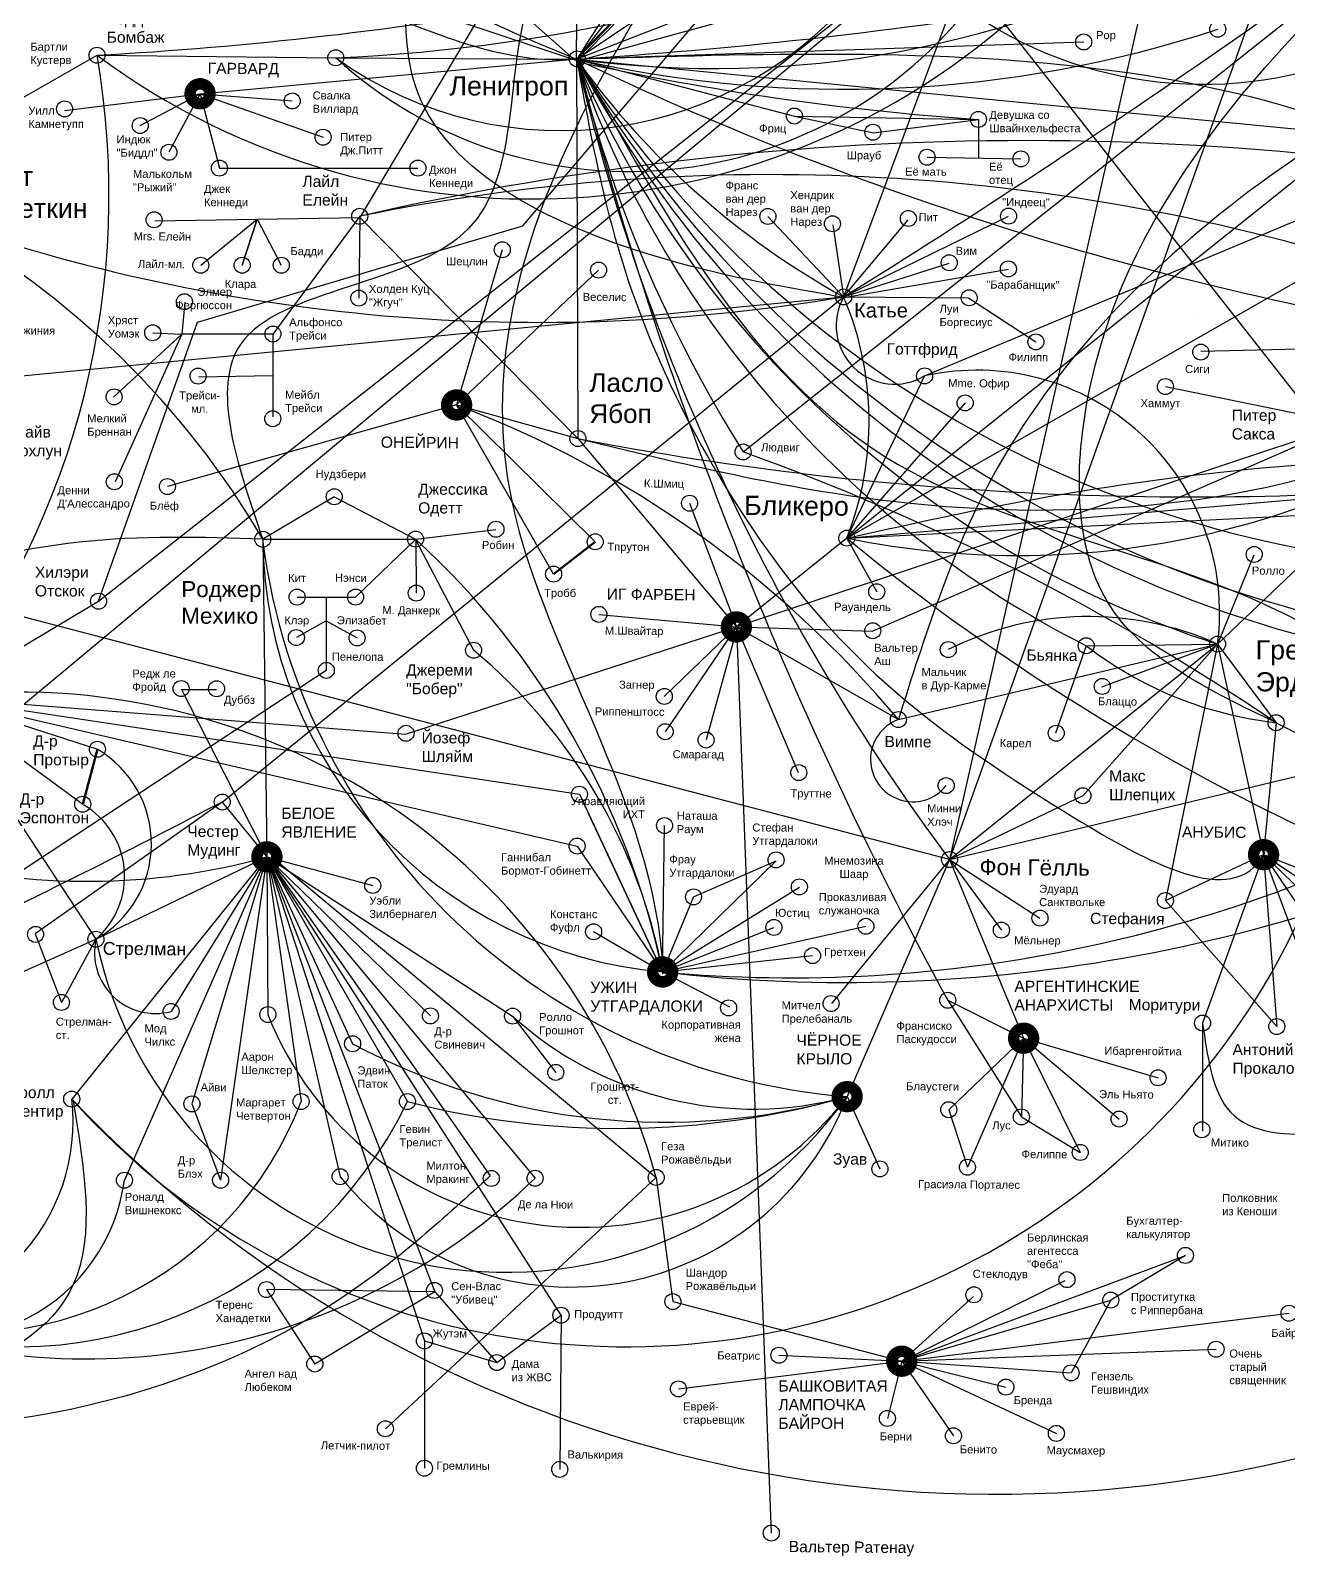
# Model space of a CAD drawing. Header units: millimetres. Extents: x 2104 to 2317, y 1556 to 1713.
# Drawn here: x 2165.9 to 2244.5, y 1556.3 to 1651.6 of the extents above; entities that cross this region are included whole.
import ezdxf

# ---------------------------------------------------------------- set-up
doc = ezdxf.new("R2010")
doc.units = ezdxf.units.MM
doc.header["$PDMODE"] = 33
doc.header["$PDSIZE"] = 1
doc.layers.get('0').update_dxf_attribs({"color": 254})
doc.styles.get("Standard").update_dxf_attribs({"font": 'arial.ttf'})

msp = doc.modelspace()

# ---------------------------------------------------------------- linework, layer by layer
for p, q in [((2219.077536176245, 1669.381304944297), (2200.02241958423, 1649.859893933856)), ((2210.387131138012, 1625.290515222381), (2264.441950017357, 1668.179511398993)), ((2214.114748229357, 1668.107349038506), (2260.678966412671, 1608.799921489661)), ((2199.810941502099, 1649.840319360138), (2181.198354966879, 1666.331444068619)), ((2150.024252219177, 1596.695492311176), (2225.948317055254, 1659.936814340009)), ((2170.111039554226, 1615.964038451179), (2225.948317055254, 1659.936814340009)), ((2199.981363899888, 1649.839290274427), (2225.948317055254, 1659.936814340009)), ((2225.948317055254, 1659.936814340009), (2216.667096760133, 1634.977496198212)), ((2183.976780274711, 1655.113998568566), (2200.051790163212, 1649.743357005088)), ((2216.866255503764, 1619.905746813576), (2270.570061998694, 1650.545161800549)), ((2221.729855704489, 1630.044574993551), (2270.030441349564, 1650.237294219397)), ((2176.453562259885, 1647.678342396728), (2200.02241958423, 1649.859893933856)), ((2199.981363900283, 1649.839290274389), (2281.653036590094, 1641.917411776382)), ((2167.989163671453, 1646.621912060852), (2176.453562259885, 1647.678342396728)), ((2172.712233809292, 1645.686511785717), (2176.453562259885, 1647.678342396728)), ((2176.453562259885, 1647.678342396728), (2174.507939774945, 1644.019125760023)), ((2176.453562259885, 1647.678342396728), (2182.216041050388, 1647.227294346711)), ((2176.453562259885, 1647.678342396728), (2184.140287187123, 1644.963240044947)), ((2176.453562259885, 1647.678342396728), (2177.66022468451, 1643.031839231019)), ((2213.589883478957, 1646.287389584579), (2225.088923782639, 1646.072782292724)), ((2213.589883478957, 1646.287389584579), (2218.525827231225, 1645.242292245058)), ((2218.525827231225, 1645.242292245058), (2225.088923782639, 1646.072782292724)), ((2180.023894521162, 1639.838075181613), (2179.084080336462, 1636.965136158589)), ((2216.667074935885, 1634.97747745075), (2226.971692221698, 1640.031028496424)), ((2216.667096617603, 1634.977496572906), (2220.704890672821, 1639.807511345569)), ((2195.339179732446, 1637.926835865514), (2192.483610131521, 1628.230106730708)), ((2192.483610131521, 1628.230106730708), (2201.357333311692, 1636.654961506753)), ((2216.678773093226, 1634.949954275673), (2226.961211072423, 1636.712331784367)), ((2175.493317245665, 1634.644180966272), (2175.313850617153, 1632.662957366158)), ((2216.667094273462, 1634.977489510987), (2216.727000482602, 1635.01485112417)), ((2238.639902134792, 1633.754640588642), (2238.639902134792, 1633.754640588642)), ((2172.69620593408, 1632.779824554677), (2172.69620593408, 1632.779824554677)), ((2173.492623315592, 1632.744267757811), (2175.313850617153, 1632.662957366158)), ((2175.313850617153, 1632.662957366158), (2171.051231848522, 1628.709312319719)), ((2175.313850617153, 1632.662957366158), (2171.144357207776, 1623.425058345697)), ((2181.007216224674, 1632.662957366157), (2175.313850617153, 1632.662957366158)), ((2242.233019660473, 1631.201276026284), (2242.233019660473, 1631.201276026284)), ((2236.773092744945, 1629.378070205621), (2236.773092744945, 1629.378070205621)), ((2236.773092744945, 1629.378070205621), (2248.185286269824, 1627.055112610162)), ((2192.483610131521, 1628.230106730708), (2174.414564714019, 1623.12979977763)), ((2198.547967912854, 1617.661804726883), (2192.483610131521, 1628.230106730708)), ((2192.483610131521, 1628.230106730708), (2201.143381501387, 1619.675554657452)), ((2192.483610131521, 1628.230106730708), (2200.063260647731, 1626.128927158488)), ((2224.26097351585, 1628.357064483422), (2216.866255503764, 1619.905746813576)), ((2248.173385375801, 1627.057535042984), (2209.963976487109, 1614.358039544349)), ((2200.063260647731, 1626.128927158488), (2200.063260647731, 1626.128927158488)), ((2200.063260647731, 1626.128927158488), (2209.963976487109, 1614.358039544349)), ((2235.681186067422, 1625.471277498399), (2235.681186067422, 1625.471277498399)), ((2184.838263127506, 1622.492059722675), (2180.372430321208, 1619.840291481866)), ((2184.838263127506, 1622.492059722675), (2189.924336576052, 1619.83491927465)), ((2207.039813244934, 1622.085534497176), (2209.963976487109, 1614.358039544349)), ((2216.866255503763, 1619.905746813575), (2252.491196812751, 1621.710933722381)), ((2216.866255503763, 1619.905746813575), (2209.963976487109, 1614.358039544349)), ((2242.299321498227, 1618.839358531699), (2240.031860985881, 1613.286383964043)), ((2245.097791597716, 1618.089160036048), (2240.031867090524, 1613.28644466844)), ((2201.374183847548, 1615.142058768356), (2209.963976487109, 1614.358039544349)), ((2185.936998780811, 1613.70281259376), (2185.936998780811, 1613.70281259376)), ((2189.299455077421, 1607.659143448333), (2209.963976487109, 1614.358039544349)), ((2205.461738016937, 1610.014273201787), (2209.963976487109, 1614.358039544349)), ((2209.963976487109, 1614.358039544349), (2205.521814441641, 1607.810021162685)), ((2210.008572077129, 1614.313477854544), (2208.067311508776, 1607.29515823544)), ((2209.963976487109, 1614.358039544349), (2209.963976487109, 1614.358039544349)), ((2209.963976487109, 1614.358039544349), (2209.963976487109, 1614.358039544349)), ((2209.963976487109, 1614.358039544349), (2209.963976487109, 1614.358039544349)), ((2209.963976487109, 1614.358039544349), (2220.085720590923, 1608.562939026235)), ((2209.963976487109, 1614.358039544349), (2218.499893513935, 1614.100462794409)), ((2209.963976487109, 1614.358039544349), (2213.835674698435, 1605.252270788415)), ((2231.824785670965, 1613.183737176882), (2229.904988724889, 1607.712060722191)), ((2240.031917738576, 1613.286445302275), (2240.031913612185, 1613.286446622238)), ((2240.031917738576, 1613.286445302275), (2242.906497748985, 1600.125133199326)), ((2240.031917738576, 1613.286445302275), (2240.031917738576, 1613.286445302275)), ((2200.062176471904, 1611.480241981447), (2200.062176471904, 1611.480241981447)), ((2200.062176471904, 1611.480241981447), (2200.062176471904, 1611.480241981447)), ((2200.062176471904, 1611.480241981447), (2200.062176471904, 1611.480241981447)), ((2160.022299926553, 1609.956122517138), (2169.942894064482, 1594.836922101841)), ((2160.022299926553, 1609.956122517138), (2200.012110850818, 1600.66321665013)), ((2160.022299926553, 1609.956122517138), (2189.299455077421, 1607.659143448333)), ((2160.022299915392, 1609.956122518014), (2200.15748395143, 1603.898249014142)), ((2175.289849252211, 1610.456091705344), (2180.631646526075, 1599.987653431765)), ((2175.289849252211, 1610.456091705344), (2177.4871413217, 1610.456091705344)), ((2223.285172553662, 1599.820861933631), (2260.678966412671, 1608.799921489661)), ((2243.685132233141, 1608.371320100468), (2242.906497748985, 1600.125133199326)), ((2243.68513223314, 1608.371320100469), (2266.561374620366, 1596.853421659909)), ((2195.302054664338, 1607.276397077921), (2195.302054664338, 1607.276397077921)), ((2228.854137728308, 1607.348521364068), (2228.854137728308, 1607.348521364068)), ((2235.148631266134, 1605.705366334064), (2235.148631266134, 1605.705366334064)), ((2235.148631266134, 1605.705366334064), (2235.148631266134, 1605.705366334064)), ((2177.838327246276, 1603.414647186862), (2180.631646526075, 1599.987653431765)), ((2200.15748395143, 1603.898249014142), (2205.355661080823, 1592.794081201874)), ((2205.3556610808, 1592.794081201876), (2200.724666094889, 1602.686653959892)), ((2205.3556610808, 1592.794081201876), (2205.475109479735, 1601.94040756919)), ((2200.012110850818, 1600.66321665013), (2205.354725596888, 1592.798494845759)), ((2169.942894064482, 1594.836922101841), (2180.631646526075, 1599.987653431765)), ((2180.631646526075, 1599.987653431765), (2174.642613968351, 1590.324660112474)), ((2180.631646526075, 1599.987653431765), (2175.945048490457, 1584.546031067127)), ((2180.631646526075, 1599.987653431765), (2185.987087808352, 1588.307050615518)), ((2180.631646526075, 1599.987653431765), (2190.84606339738, 1590.042740755708)), ((2180.631646526075, 1599.987653431765), (2187.240152530271, 1598.196918447527)), ((2180.631646526075, 1599.987653431765), (2180.690524379726, 1590.127595517947)), ((2180.631646526075, 1599.987653431765), (2190.472185507396, 1569.734825077573)), ((2180.631646526075, 1599.987653431765), (2191.127726344439, 1572.805916075996)), ((2199.006712031365, 1571.336652374301), (2180.631646526075, 1599.987653431765)), ((2212.459458884146, 1599.739589664652), (2205.3556610808, 1592.794081201876)), ((2223.285172553644, 1599.820861933596), (2215.912470188172, 1590.82446013967)), ((2223.285172553637, 1599.820861933612), (2216.887057715448, 1585.00081987388)), ((2223.285172553637, 1599.820861933612), (2227.914548276989, 1588.65429451648)), ((2236.770574088953, 1597.256535452034), (2242.906497748985, 1600.125133199326)), ((2242.895430864639, 1600.104915210865), (2239.094631655972, 1589.601513395994)), ((2242.906497748982, 1600.125133199319), (2243.727555267974, 1589.38283439208)), ((2242.906497748985, 1600.125133199326), (2247.502254191154, 1593.318688816724)), ((2242.906497748985, 1600.125133199326), (2250.565778349132, 1595.013292632851)), ((2242.906497748985, 1600.125133199326), (2246.546383139644, 1590.333468989729)), ((2242.906497748985, 1600.125133199326), (2252.033730254957, 1596.538703631897)), ((2242.906497748985, 1600.125133199326), (2251.533662076077, 1591.763828150372)), ((2205.351088609023, 1592.803848759361), (2213.902983280339, 1598.09979108422)), ((2207.291705189122, 1597.487133981323), (2205.354917013953, 1592.794147524132)), ((2230.008616188589, 1596.805384986599), (2230.008616188589, 1596.805384986599)), ((2205.3556610808, 1592.794081201876), (2218.055607111282, 1595.6449139278)), ((2205.3556610808, 1592.794081201876), (2212.304405830247, 1595.577224400839)), ((2169.942894631771, 1594.83692259145), (2169.942894064482, 1594.836922101841)), ((2201.036298920744, 1595.326467489077), (2205.354725596888, 1592.798494845759)), ((2205.349547538325, 1592.79462673703), (2214.724623159604, 1593.811616124081)), ((2205.3556610808, 1592.794081201876), (2209.541445150288, 1590.623720834294)), ((2223.172763156265, 1591.021166061495), (2227.914548276989, 1588.65429451648)), ((2227.914548276989, 1588.65429451648), (2223.235455089047, 1584.184799570734)), ((2227.914548276989, 1588.65429451648), (2224.402254479547, 1580.589873265445)), ((2227.914548276989, 1588.65429451648), (2227.772209111769, 1583.73417652524)), ((2227.914548276989, 1588.65429451648), (2231.451667687382, 1581.512894806888)), ((2227.914548276989, 1588.65429451648), (2233.882500198049, 1583.601838401038)), ((2227.914548276989, 1588.084704684293), (2227.914548276989, 1588.65429451648)), ((2227.914548276989, 1588.65429451648), (2236.313332038028, 1586.176583017715)), ((2216.887057715448, 1585.00081987388), (2218.93104853471, 1580.484465762456)), ((2220.298279890359, 1568.464872915601), (2238.025045874485, 1575.080553285203)), ((2191.127726344439, 1572.805916075996), (2194.997210387096, 1568.383685709878)), ((2220.298279890359, 1568.464872915601), (2230.505890233063, 1573.504538844659)), ((2205.995376988467, 1572.188978100546), (2220.298279890359, 1568.464872915601)), ((2220.298279890359, 1568.464872915601), (2224.786904565384, 1572.51547196186)), ((2220.298279890359, 1568.464872915601), (2233.358325171977, 1572.282626642408)), ((2194.997210387096, 1568.383685709878), (2199.006712031365, 1571.336652374301)), ((2220.298279890359, 1568.464872915601), (2244.497843444033, 1571.462899038929)), ((2190.472185507396, 1569.734825077573), (2194.997210387096, 1568.383685709878)), ((2212.622688212717, 1568.841392229498), (2220.298279890359, 1568.464872915601)), ((2220.298279890359, 1568.464872915601), (2239.938332614346, 1569.216197205606)), ((2206.347125585667, 1566.736497733823), (2220.298279890359, 1568.464872915601)), ((2220.298279890359, 1568.464872915601), (2219.397946291626, 1564.88774519043)), ((2220.298279890359, 1568.464872915601), (2226.803800479184, 1566.851804413967)), ((2220.298279890359, 1568.464872915601), (2230.879505572937, 1567.738733224332)), ((2220.298279890359, 1568.464872915601), (2229.959225772879, 1563.956132271094)), ((2220.298279890359, 1568.464872915601), (2223.525988805162, 1563.80494890444))]:
    msp.add_line(p, q)
at = {"color": 116, "true_color": 0x136734}
for p, q in [((2214.114748229379, 1668.107349038517), (2200.022419584229, 1649.859893933855)), ((2200.050936172287, 1649.742492231233), (2213.268634780538, 1653.358486779229)), ((2199.919444158875, 1649.85036244939), (2231.665762938188, 1650.914533742664)), ((2170.014492316408, 1650.088281587041), (2184.932097850064, 1649.930164396187)), ((2200.033452684948, 1649.8143824836), (2213.589883478957, 1646.287389584579)), ((2246.056134305128, 1631.743336880362), (2238.986073252188, 1631.563559335814)), ((2248.173385375801, 1627.057535042984), (2218.499893513935, 1614.100462794409)), ((2189.930445932048, 1619.840800733447), (2194.943605232427, 1620.444198953866)), ((2189.930445932048, 1619.840800733447), (2189.962293387331, 1616.467389881357)), ((2216.866255503764, 1619.905746813488), (2218.731368865936, 1616.554936208581)), ((2240.031930554559, 1613.286445462661), (2236.770574088953, 1597.256535452034))]:
    msp.add_line(p, q, dxfattribs=at)
at = {"color": 159, "true_color": 0x22346e}
for p, q in [((2237.375737328985, 1662.466433910156), (2223.285172553637, 1599.820861933612)), ((2244.427935283941, 1659.01783938073), (2223.285172553693, 1599.820861933657)), ((2196.871014560154, 1657.481236093564), (2186.426631551298, 1639.941697131958)), ((2186.426631551298, 1640.018029900082), (2181.007216224674, 1632.662957366157)), ((2186.426631551298, 1639.941697131958), (2186.373624792737, 1634.908084230756)), ((2186.426631551298, 1639.941697131958), (2200.063260647731, 1626.128927158488)), ((2216.866255503763, 1619.905746813575), (2259.843913504804, 1623.618133236813)), ((2220.085720590923, 1608.562939026235), (2240.031915379386, 1613.286456103868)), ((2223.285172553637, 1599.820861933612), (2240.031909152257, 1613.286422693217)), ((2240.031860985881, 1613.286383964043), (2232.786839682193, 1610.598034174)), ((2177.838327246276, 1603.414647186862), (2166.14141407618, 1595.180374026445)), ((2231.619130742421, 1603.809089466602), (2223.285172553642, 1599.820861933622)), ((2223.285172553637, 1599.820861933612), (2228.935449343372, 1596.157095307837)), ((2223.285172553636, 1599.820861933607), (2226.522871816427, 1595.409090134802)), ((2166.14141407618, 1595.180374026445), (2167.792128283748, 1590.891744460899)), ((2191.127726344439, 1572.805916075996), (2180.599991362192, 1572.942845219907))]:
    msp.add_line(p, q, dxfattribs=at)
at = {"color": 242, "true_color": 0xcd2027}
for p, q in [((2216.866255503763, 1619.905746813575), (2264.406292103158, 1657.911661327846)), ((2216.727000482602, 1635.01485112417), (2223.264698529207, 1637.089988109908)), ((2177.838327246276, 1603.414647186862), (2216.667096938719, 1634.977496227096)), ((2224.477173402043, 1634.924627862961), (2228.677330984636, 1632.172846275175)), ((2221.729855704489, 1630.044574993551), (2216.866255503763, 1619.905746813575)), ((2189.931124930229, 1619.768878508839), (2193.547069911756, 1612.898658857199)), ((2240.031860985881, 1613.286383964044), (2231.619130742421, 1603.809089466602)), ((2223.172763156265, 1591.021166061495), (2227.772209111769, 1583.73417652524)), ((2223.235455089047, 1584.184799570734), (2224.402254479547, 1580.589873265445)), ((2227.772209111769, 1583.73417652524), (2231.451667687382, 1581.512894806888)), ((2238.025045874485, 1575.080553285203), (2233.358325171977, 1572.282626642408)), ((2233.358325171977, 1572.282626642408), (2230.879505572937, 1567.738733224332))]:
    msp.add_line(p, q, dxfattribs=at)
at = {"color": 217, "true_color": 0x93278f}
msp.add_line((2199.981363900299, 1649.839290274352), (2200.063260647731, 1626.128927158488), dxfattribs=at)
at = {"color": 30, "true_color": 0xf26722}
for p, q in [((2225.088923782639, 1646.072782292724), (2225.088923782639, 1643.65277871446)), ((2221.880379098273, 1643.712893723924), (2227.741299390799, 1643.603084039624)), ((2177.66022468451, 1643.031839231019), (2190.067665711785, 1643.031839231019)), ((2173.621157491026, 1639.734453231267), (2186.426631551298, 1639.941697131958)), ((2176.49556209466, 1636.965136158589), (2180.023894521162, 1639.838075181613)), ((2179.084080336462, 1636.965136158589), (2180.023894521162, 1639.838075181613)), ((2180.023894521162, 1639.838075181613), (2181.531406069347, 1636.965136158589)), ((2211.933516460531, 1640.012717237618), (2216.667096943067, 1634.977496226703)), ((2215.996348852325, 1639.485101669204), (2216.667096698159, 1634.977496031551)), ((2216.667096943068, 1634.977496226703), (2224.477173402043, 1634.924627862961)), ((2181.007216224674, 1632.662957366157), (2180.998336879297, 1627.482637994457)), ((2176.348608536529, 1629.988963985828), (2181.007216224674, 1630.072797680307)), ((2189.930445932048, 1619.840800733447), (2186.171232589897, 1616.221817260091)), ((2182.514832991203, 1616.221817260091), (2186.171232589897, 1616.221817260091)), ((2184.34303279055, 1616.221817260091), (2184.34303279055, 1611.643492190294)), ((2184.34303279055, 1614.740985656652), (2182.470284229811, 1613.692218733526)), ((2184.34303279055, 1614.740985656652), (2186.265647384816, 1613.671031644059)), ((2231.824785670926, 1613.183737176909), (2240.031917738576, 1613.286445302275)), ((2240.031917738576, 1613.286445302275), (2243.685132233141, 1608.371320100468)), ((2207.291705189122, 1597.487133981323), (2212.459458884146, 1599.739589664652)), ((2236.770574088953, 1597.256535452034), (2243.727555267974, 1589.38283439208)), ((2169.942893944055, 1594.836922285373), (2167.792128283748, 1590.891744460899)), ((2195.984240717116, 1590.036307378274), (2198.677566502503, 1586.517860841416)), ((2239.094631655972, 1589.601513395994), (2239.094631655972, 1582.851362411763)), ((2204.954335905277, 1579.94827515136), (2205.995376988467, 1572.188978100546))]:
    msp.add_line(p, q, dxfattribs=at)
at = {"color": 2, "true_color": 0xf1eb1f}
for p, q in [((2123.294758599351, 1626.02012403195), (2216.667096922327, 1634.977496213771)), ((2223.285172553662, 1599.820861933631), (2123.294758599351, 1626.02012403195)), ((2209.963976487109, 1614.358039544349), (2212.148624999697, 1557.728539499506)), ((2184.34303279055, 1611.643492190294), (2129.487171935479, 1575.517504379371)), ((2204.954335905277, 1579.948275151356), (2188.032445329815, 1564.241955660152)), ((2180.599991362192, 1572.942845219907), (2183.625106870911, 1568.291037794941)), ((2191.127726344439, 1572.805916075996), (2183.625106870911, 1568.291037794941)), ((2199.006712031365, 1571.336652374301), (2198.925883283478, 1561.706940006048)), ((2190.472185507396, 1569.734825077573), (2190.472185507396, 1561.773945822808))]:
    msp.add_line(p, q, dxfattribs=at)
at = {"lineweight": 50}
for p, q in [((2201.143381501387, 1619.675554657452), (2198.547967912854, 1617.661804726883)), ((2170.042406218658, 1606.709459882106), (2169.120038026209, 1603.279008065011))]:
    msp.add_line(p, q, dxfattribs=at)
at = {"color": 242, "true_color": 0xcd2027}
for points in [[(2170.111039554226, 1615.964038451179), (2176.299294122844, 1633.396526305954), (2196.615214881811, 1639.433219431353), (2212.757229388311, 1658.427613509346)], [(2200.022419584229, 1649.859893933855), (2212.757229388311, 1658.427613509346)], [(2180.369942849615, 1619.840291349333), (2189.930501490027, 1619.834915808352)], [(2175.945048490457, 1584.546031067127), (2177.739495614889, 1579.777377532793)]]:
    msp.add_lwpolyline(points, dxfattribs=at)
at = {"color": 30, "true_color": 0xf26722}
msp.add_lwpolyline([(2199.981363900299, 1649.839290274352), (2200.010881710456, 1654.727605774002), (2196.871014560154, 1657.481236093564)], dxfattribs=at)
for points in [[(2159.794201093517, 1644.25308590287), (2159.880427306256, 1639.85076685712), (2159.794201093517, 1644.25308590287), (2170.014492316408, 1650.088281587041)], [(2180.369942849615, 1619.840291349334), (2180.631646526075, 1599.987653431765)], [(2205.675593154902, 1619.702321379288), (2205.675593154902, 1619.702321379288)], [(2160.022299926553, 1609.956122517138), (2170.111039554226, 1615.964038451179)], [(2160.022299926553, 1609.956122517138), (2169.120038026209, 1603.279008065011)], [(2160.022299926547, 1609.95612251713), (2170.042406218658, 1606.709459882106)], [(2180.631646526075, 1599.987653431765), (2168.432074189728, 1584.847437369094)], [(2180.631646526075, 1599.987653431765), (2171.725775866267, 1579.777377532793)], [(2180.631646526075, 1599.987653431765), (2177.739495614889, 1579.777377532793)], [(2180.631646526075, 1599.987653431765), (2182.764657266591, 1584.690730907793)], [(2180.631646526075, 1599.987653431765), (2189.410178439761, 1584.690730907793)], [(2180.631646526075, 1599.987653431765), (2195.984240717116, 1590.036307378274)], [(2180.631646526075, 1599.987653431765), (2194.590592739831, 1580.050680485228)], [(2180.631646526075, 1599.987653431765), (2197.388835662903, 1579.897471502294)], [(2180.631646526075, 1599.987653431765), (2185.203801455886, 1579.998780404452)], [(2180.942280109454, 1599.987653431765), (2204.954335905277, 1579.94827515136)], [(2161.654634239247, 1591.153272895258), (2169.942894631771, 1594.836922591451)]]:
    msp.add_lwpolyline(points)
at = {"color": 116, "true_color": 0x136734}
msp.add_lwpolyline([(2184.932097850064, 1649.930164396187), (2199.981363900299, 1649.839290274352)], dxfattribs=at)
at = {"const_width": 0.7149551008790459}
for points in [[(2175.832295093127, 1647.678342396728, 1), (2177.074829426643, 1647.678342396728, 1)], [(2191.862342964763, 1628.230106730708, 1), (2193.104877298279, 1628.230106730708, 1)], [(2209.342709320351, 1614.358039544349, 1), (2210.585243653868, 1614.358039544349, 1)], [(2180.010379359317, 1599.987653431765, 1), (2181.252913692833, 1599.987653431765, 1)], [(2180.010379359317, 1599.987653431765, 1), (2181.252913692833, 1599.987653431765, 1)], [(2242.285230582227, 1600.125133199326, 1), (2243.527764915743, 1600.125133199326, 1)], [(2204.734393914042, 1592.794081201876, 1), (2205.976928247559, 1592.794081201876, 1)], [(2227.293281110231, 1588.65429451648, 1), (2228.535815443747, 1588.65429451648, 1)], [(2216.26579054869, 1585.00081987388, 1), (2217.508324882206, 1585.00081987388, 1)], [(2219.677012723601, 1568.464872915601, 1), (2220.919547057118, 1568.464872915601, 1)]]:
    msp.add_lwpolyline(points, format="xyb", close=True, dxfattribs=at)
at = {"color": 116, "true_color": 0x136734}
for centre, radius, start, end in [((2234.997803534113, 1629.197288777614), 40.62290898353348, 86.9202158611178, 149.4264403732909), ((2208.576733788883, 1712.723909712295), 63.4693291706643, 262.2167709227508, 298.8395129255181), ((2216.646915155469, 1722.774541750765), 74.81504866468211, 257.1290026141622, 288.2255224257395), ((2332.200134796884, 1681.002716503428), 135.8416817911294, 193.2623324168194, 216.6997104161738), ((2280.537316887497, 1669.354602531295), 82.8413685971863, 193.6108263900804, 212.1345437546449), ((2450.512514930009, 1714.445610811022), 258.6831194691229, 194.4684647930505, 208.497864845986), ((2133.693770991546, 1592.54192146411), 54.07280112371158, 30.32114527683238, 61.03434993241802)]:
    msp.add_arc(centre, radius, start, end, dxfattribs=at)
for centre, radius, start, end in [((2239.129327199355, 1673.963229532419), 25.69086408441749, 193.1756034636836, 309.247988269687), ((1909.02593752202, 2128.38766507755), 581.4608135509634, 301.9435325894753, 307.6771135481018), ((2157.118864556709, 1887.087539771593), 237.3498379930868, 273.1145125214313, 286.8574514171343), ((2244.511576243459, 1760.238291290781), 119.0415021610215, 237.182228013321, 248.0329695729754), ((2180.40821343141, 1757.537033979206), 107.7019215784477, 272.4073457485407, 295.0136801833095), ((2119.514852115251, 1641.351773564515), 51.24978275928508, 322.2222134695956, 9.815098808821814), ((2264.542733084427, 1687.647114545169), 74.81712348853321, 210.3536933701304, 267.4276228490787), ((2227.542059939277, 1671.895606146358), 53.07464812684036, 258.3959615148445, 307.6161922579558), ((2168.711285966509, 1565.66373572922), 66.93036811868173, 39.86290017684545, 69.19552708286334), ((2159.697999901225, 1484.30539444695), 149.8205336581173, 55.90374127456882, 70.22469645939353), ((2207.789817901767, 1620.107000530168), 27.42117214239409, 180.5572902315221, 264.9071932292984), ((2220.049298840352, 1624.898016715765), 40.02231983247055, 187.533541036971, 265.4682257260754), ((2155.374254801692, 1582.202691169477), 51.09127632439569, 11.96436520051398, 47.45262054406122), ((2231.985788248787, 1595.29668236688), 19.70707106714719, 65.9029450173682, 116.4524073070655), ((2171.534874807036, 1586.449386662058), 34.41076478343547, 10.62505111843943, 50.23135106802036), ((2165.156508926693, 1569.000538403979), 41.2761428928041, 15.38071398729368, 97.14534797953054), ((2213.394726681697, 1680.901447397576), 88.47335504929598, 264.7866709446087, 299.0468220745631), ((2216.777838592457, 1691.784093950639), 99.64682013545608, 263.4179108522595, 297.698207212592), ((2169.45303978686, 1640.019099510536), 41.56293930640076, 255.0482765888501, 285.6021591395138), ((2195.56970499513, 1600.202614388081), 26.18251484196677, 191.8256470612288, 324.5066369879711), ((2200.248137239912, 1597.867618019875), 21.03350111415696, 201.5914286836592, 322.2853891564514), ((2211.039840693268, 1606.631027272271), 22.40660212977665, 227.7840369967437, 285.1270066214106), ((2205.506459341336, 1624.686345161269), 41.28509339566989, 241.7841428355151, 286.0012768379545), ((2199.6095520424, 1591.594745598659), 18.49302730074525, 218.8324623761428, 339.1107443497941), ((2202.575346260792, 1635.643198793937), 52.62580761797776, 255.5126870287554, 285.7804754619141)]:
    msp.add_arc(centre, radius, start, end)
at = {"color": 242, "true_color": 0xcd2027}
for centre, radius, start, end in [((2179.3452898599, 1967.309598706498), 318.140290261606, 273.7190845489222, 284.0998232265454), ((2197.186027922672, 1686.662071738734), 45.56242391776941, 233.3904677868726, 315.6463099206001), ((2203.245921364213, 1669.973256426545), 27.14998471168611, 227.5813530710323, 326.1524372024464), ((2199.010350998874, 1669.428296457297), 24.04941507801106, 234.1695532420886, 322.5663232186453), ((2260.864204106083, 1670.570157866928), 64.3155432431697, 198.8039283482194, 243.1590876529787), ((2259.839285428177, 1675.207062341213), 65.0114961316374, 202.9672185781772, 252.2613969527233), ((2241.379022846806, 1679.519891392775), 50.93823955539077, 215.639133421564, 240.9786784486778), ((2287.529721984531, 1832.859165389295), 202.8817135434752, 244.4356748048493, 260.4565836151572), ((2264.290095826815, 1684.207956040234), 72.91651519733455, 208.121488215842, 263.1323256404723), ((2258.201942136966, 1687.234551102731), 69.19567372785667, 212.7127609787335, 267.6000486297813), ((2236.627949796784, 1814.628017229849), 168.9497450310727, 257.5018033050861, 266.0837314499199), ((2197.703261945113, 1747.359679519471), 113.968123271199, 250.617559280767, 279.5761352653055), ((2219.854646282987, 1633.184485055966), 3.657245626772718, 150.6425113097261, 300.8463904525709), ((2198.409499545685, 1627.199008827317), 19.84549095633033, 338.4383449449155, 23.07597363666067), ((2246.389028822432, 1632.056453403246), 23.83897221643389, 232.3423112350741, 263.4873041513056), ((2220.994290370898, 1606.075875005716), 2.647826747966168, 110.0681692511365, 321.7507121203599), ((2173.671359033021, 1594.016669176943), 3.817625843574091, 167.5927164867341, 284.7388254813274), ((2156.23633503069, 1583.40951058941), 12.28021526924582, 265.0870381104164, 6.724358662613463), ((2161.717749001624, 1592.740255249413), 22.53369010260511, 253.1464277509517, 339.0703277560883), ((2164.951944207992, 1596.532489510172), 27.17411394200535, 248.9345263352188, 334.1654772263813), ((2169.358280439149, 1609.057422363056), 40.4476792950349, 249.4870302982187, 313.8686724783054), ((2160.440640063595, 1581.272074356709), 11.38369046839291, 242.5022248996629, 352.4551864695373)]:
    msp.add_arc(centre, radius, start, end, dxfattribs=at)
at = {"color": 159, "true_color": 0x22346e}
for centre, radius, start, end in [((2228.08997695264, 1458.947080464867), 185.801143199877, 76.98384243201895, 102.9415808545907), ((2212.023285761516, 1515.598926198676), 127.0248088863703, 72.08711400999474, 101.6252206525226), ((2238.398322622189, 1825.938141587094), 203.4534323798987, 259.1393034303713, 276.0506656113126), ((2166.55194038169, 1600.802030103153), 6.861565298989945, 299.6167104179175, 59.42284443195088), ((2166.553941236274, 1598.763555595148), 5.186853753729568, 310.7964436876223, 59.71265596763205)]:
    msp.add_arc(centre, radius, start, end, dxfattribs=at)
at = {"color": 2, "true_color": 0xf1eb1f}
for centre, radius, start, end in [((2226.168698838712, 1640.005996707468), 79.84976201681893, 223.6918255665963, 354.9549458504487), ((2225.001777215154, 1615.244564520034), 15.1573671984347, 352.5785320781133, 102.4661886838168), ((2304.999716979658, 1727.170284359352), 138.8279080251912, 230.591906878616, 252.9590516340593)]:
    msp.add_arc(centre, radius, start, end, dxfattribs=at)
at = {"color": 40, "true_color": 0xf8d731}
msp.add_arc((2203.064560717606, 1615.860263656707), 46.48875689292321, 221.8439261562542, 13.93421424105006, dxfattribs=at)
for points in [[(2239.094631655972, 1589.601513395994), (2240.610133388311, 1584.299987640164), (2254.143662653764, 1583.46002779533), (2272.216387344807, 1580.016193059798), (2284.404968843322, 1582.36808022852), (2300.572352798553, 1605.102285293616), (2306.25535515054, 1620.391169894631), (2309.916243927388, 1627.195387643078), (2316.965628367589, 1634.151166068613), (2308.331836258454, 1640.48513250366), (2303.411313063288, 1651.858010812315), (2299.365927050149, 1658.631669012544), (2301.224617753785, 1669.010661133445), (2288.32311511827, 1687.474342031306), (2251.074877758679, 1702.072899946244), (2225.575282588809, 1705.016182740531), (2202.768713739195, 1703.922963388595), (2178.742402275172, 1701.568876223397), (2164.85648354656, 1698.877874792582), (2149.363414658769, 1693.865409965425), (2149.354897604982, 1693.862705941363)], [(2194.590592739831, 1580.050680485228), (2185.749319048844, 1572.71647008913), (2149.183332940261, 1564.835957465549), (2130.734242393116, 1571.510777194927), (2121.257378326718, 1579.90308784493), (2104.966399800076, 1617.066920996723), (2105.190953915936, 1638.731222431998), (2112.756703819601, 1668.729764273955), (2125.32683743364, 1684.719027491435), (2143.219600315202, 1692.759038780972), (2149.363414658782, 1693.865409965427)], [(2168.516550299936, 1584.753359380809), (2168.527630185127, 1573.260270598852), (2148.359834780122, 1566.762237409881), (2119.230646319485, 1591.093524840563), (2111.643463641759, 1606.298750053579), (2108.249955780494, 1643.801608838079), (2128.819775418877, 1685.542979906629), (2149.363414658783, 1693.865409965428), (2149.395142185672, 1693.871481680661)], [(2177.838327246276, 1603.414647186862), (2165.763064398303, 1597.289530278488), (2137.857352326942, 1589.547652162968), (2122.713033082725, 1594.339746785799), (2109.310975184198, 1633.036609429349), (2117.095786527975, 1666.923024525915), (2136.83460788911, 1688.989513630773), (2149.363414658782, 1693.865409965428)], [(2180.372430321208, 1619.840291481866), (2168.895182503248, 1619.650827912839), (2146.521385496206, 1617.444374645426), (2129.522300055222, 1631.99514141492), (2126.657407719766, 1655.162223646163), (2142.127570886294, 1688.913658889823), (2148.431011239617, 1693.231424286052), (2149.363414658783, 1693.865409965428)], [(2216.77924631792, 1634.932640409455), (2204.742087137135, 1637.565519059137), (2189.708541917757, 1648.85001488355), (2188.621692310805, 1657.462954230714), (2174.822185250619, 1665.278219834666), (2166.857563152401, 1666.721508946182), (2158.672459844016, 1675.217630793176), (2149.37057758483, 1693.866300392239)], [(2214.114748229379, 1668.107349038517), (2195.765758658005, 1623.062004560843), (2205.3556610808, 1592.794081201876), (2205.36028657327, 1592.666981949764)], [(2243.685132233141, 1608.371320100468), (2233.154186255647, 1615.924686280312), (2232.018012411827, 1629.096499717185), (2238.949683789097, 1644.22273309063), (2264.421149086952, 1668.180188723607)], [(2199.802245045086, 1649.839514409397), (2261.841412483641, 1637.759898714796), (2263.250616906092, 1636.545645582624), (2276.187358961799, 1626.377333816574)], [(2199.981363900297, 1649.839290274352), (2202.990936181463, 1636.677579793616), (2213.415115995436, 1617.131893178962), (2231.116122897019, 1602.411872109371), (2242.906497748985, 1600.125133199326), (2243.001936033381, 1600.308536302022)], [(2200.097297664337, 1649.852678072038), (2219.298055604126, 1624.975160903563), (2246.136741426909, 1614.153771445516), (2254.239318239969, 1609.72847600847), (2260.678966412671, 1608.799921489661)], [(2216.866255503763, 1619.905746813575), (2227.215579970706, 1622.094570346404), (2251.493053438716, 1624.8804170205), (2276.187358961799, 1626.377333816574), (2276.464846163986, 1626.42598404291)]]:
    msp.add_spline(points, degree=3)
at = {"color": 2, "true_color": 0xf1eb1f}
msp.add_spline([(2200.05093617229, 1649.742492231237), (2212.063216104686, 1660.188032917162), (2224.189343417246, 1668.88760759313), (2227.048046684912, 1682.744930827682)], degree=3, dxfattribs=at)
at = {"color": 116, "true_color": 0x136734}
for points in [[(2214.114748229379, 1668.107349038517), (2196.882560682154, 1653.13430689247), (2193.221779753057, 1639.249413957228), (2178.984220929516, 1632.013611926781), (2180.369942849615, 1619.840291349334)], [(2237.375737328985, 1662.466433910156), (2223.335043567457, 1662.466433910156), (2208.302350338221, 1658.030795904582), (2205.325197667155, 1655.314619161345), (2200.070140872444, 1650.016041743998)]]:
    msp.add_spline(points, degree=3, dxfattribs=at)
at = {"color": 159, "true_color": 0x22346e}
for points in [[(2279.990264030565, 1664.247087018565), (2274.043475261451, 1658.518471335434), (2261.554575809738, 1652.458480572189), (2242.732684962229, 1642.112209793627), (2225.886750410948, 1623.589976218156), (2220.085720590923, 1608.562939026235)], [(2200.063260647731, 1626.128927158488), (2219.749136336603, 1622.210467851361), (2254.433519426259, 1626.911237493602), (2259.937182341317, 1629.854265559446)]]:
    msp.add_spline(points, degree=3, dxfattribs=at)
at = {"color": 242, "true_color": 0xcd2027}
msp.add_spline([(2165.930366694429, 1655.928117361644), (2177.152057098238, 1654.36042315382), (2181.805561657516, 1654.576439534644), (2187.233162061545, 1653.001869570997), (2199.981443308556, 1649.852440728631), (2199.985104536738, 1649.852729643703)], degree=3, dxfattribs=at)
for p in [(2240.04592410383, 1651.712752532274), (2231.665762938188, 1650.914533742664), (2170.014492316408, 1650.088281587041), (2184.932097850064, 1649.930164396187), (2200.022419584229, 1649.859893933855), (2167.989163671453, 1646.72820730617), (2182.216041050388, 1647.227294346711), (2172.712233809292, 1645.686511785717), (2213.589883478957, 1646.287389584579), (2225.088923782639, 1646.072782292724), (2184.140287187123, 1644.963240044947), (2218.497054997391, 1645.27104307524), (2174.507939774945, 1644.019125760023), (2221.880379098273, 1643.712893723924), (2177.66022468451, 1643.031839231019), (2190.067665711785, 1643.031839231019), (2227.741299390799, 1643.603084039624), (2186.426631551298, 1640.018029900082), (2211.933516460531, 1640.012717237618), (2220.710013870182, 1639.883366680726), (2226.971692221698, 1640.031028496424), (2173.577771948094, 1639.799196684826), (2215.970618692957, 1639.554855412863), (2195.339179732446, 1637.926835865514), (2223.2644711616, 1637.117687177031), (2176.49556209466, 1636.965136158589), (2179.084080336462, 1636.965136158589), (2181.531406069347, 1636.965136158589), (2201.357333311692, 1636.654961506753), (2226.959372751928, 1636.730157598417), (2175.478361410901, 1634.683641114956), (2186.373624792737, 1634.908084230756), (2216.667096943038, 1634.977496229141), (2224.513353011921, 1634.924627862961), (2173.492623315592, 1632.744267757811), (2181.007216224674, 1632.662957366157), (2228.677330984636, 1632.172846275175), (2238.986073252188, 1631.534610059092), (2176.329890446062, 1630.032166659673), (2221.729855704489, 1630.044574993551), (2236.773092744945, 1629.378070205621), (2171.082616736395, 1628.729140528412), (2224.26097351585, 1628.357064483422), (2180.998336879297, 1627.37041430208), (2200.063260647731, 1626.128927158488), (2210.387131138012, 1625.290515222381), (2171.095637154812, 1623.425058345697), (2174.414564714019, 1623.12979977763), (2184.838263127506, 1622.492059722675), (2207.039813244934, 1622.085534497176), (2180.369942849615, 1619.840291349334), (2189.922158045235, 1619.842575573266), (2194.944912406611, 1620.458090215348), (2216.866255503763, 1619.905746813575), (2201.143381501387, 1619.675554657452), (2242.320338775489, 1618.890829507922), (2198.547967912854, 1617.661804726883), (2182.514832991203, 1616.221817260091), (2186.171232589897, 1616.221817260091), (2189.962293387331, 1616.467389881357), (2218.731368865936, 1616.554936208581), (2170.111039554226, 1615.964038451179), (2201.374183847548, 1615.142058768356), (2218.488450292983, 1614.120954525639), (2182.470284229811, 1613.692218733526), (2186.265647384816, 1613.671031644059), (2231.824785670926, 1613.183737176909), (2240.031917738576, 1613.286445302275), (2193.547069911756, 1612.898658857198), (2223.207189041311, 1612.940515453828), (2184.34303279055, 1611.643492190294), (2175.2715863708, 1610.504226503238), (2177.4871413217, 1610.493100544513), (2232.827268730176, 1610.639387538624), (2205.461738016937, 1610.014273201787), (2220.085720590923, 1608.562939026235), (2243.685132233141, 1608.371320100468), (2189.321610824975, 1607.706630594706), (2205.521814441641, 1607.810021162686), (2229.952383921966, 1607.716279247404), (2170.042406218658, 1606.709459882106), (2208.074606407145, 1607.289459687916), (2213.865521193098, 1605.24990589341), (2200.15748395143, 1603.898249014142), (2223.073693919982, 1604.436647331687), (2231.619130742421, 1603.809089466602), (2169.120038026209, 1603.279008065011), (2177.838327246276, 1603.414647186862), (2205.475109479735, 1601.94040756919), (2200.012110850818, 1600.66321665013), (2212.447536528715, 1599.793014465166), (2223.285172553637, 1599.820861933612), (2187.240152530271, 1598.196918447527), (2213.899156556306, 1598.110912494116), (2207.291705189122, 1597.487133981323), (2236.770574088953, 1597.256535452034), (2228.935449343372, 1596.157095307837), (2166.174261011773, 1595.143157864256), (2201.04627406985, 1595.305770752254), (2212.311871016456, 1595.574963945441), (2218.055607111282, 1595.6449139278), (2226.522871816427, 1595.409090134802), (2169.942894631771, 1594.836922591451), (2214.724623159604, 1593.811616124081), (2167.792128283748, 1590.891744460899), (2174.642613968351, 1590.324660112474), (2209.480961178396, 1590.545102891421), (2215.880251310661, 1590.813728179795), (2223.172763156265, 1591.021166061495), (2180.690524379726, 1590.127595517947), (2190.84606339738, 1590.042740755708), (2195.984240717116, 1590.036307378274), (2239.094631655972, 1589.601513395994), (2243.727555267974, 1589.38283439208), (2185.987087808352, 1588.307050615518), (2198.677566502503, 1586.517860841416), (2236.313332038028, 1586.176583017715), (2168.432074189728, 1584.847437369094), (2175.945048490457, 1584.546031067127), (2182.764657266591, 1584.690730907793), (2189.410178439761, 1584.690730907793), (2223.235455089047, 1584.184799570734), (2227.772209111769, 1583.73417652524), (2233.882500198049, 1583.601838401038), (2239.049159490316, 1582.931146485243), (2231.451667687382, 1581.512894806888), (2171.725775866267, 1579.777377532793), (2177.739495614889, 1579.777377532793), (2185.203801455886, 1579.998780404452), (2194.652492555386, 1579.885736907216), (2197.388835662903, 1579.897471502294), (2204.954335905277, 1579.94827515136), (2218.93104853471, 1580.484465762456), (2224.402254479547, 1580.589873265445), (2238.025045874485, 1575.080553285203), (2230.623871997059, 1573.562788391448), (2180.599991362192, 1572.942845219907), (2191.096716638919, 1572.886222026932), (2205.995376988467, 1572.188978100546), (2224.806917238237, 1572.615458250355), (2233.358325171977, 1572.282626642408), (2199.006712031365, 1571.336652374301), (2244.497843444033, 1571.462899038929), (2190.472185507396, 1569.734825077573), (2194.997210387096, 1568.383685709878), (2212.622688212717, 1568.841392229498), (2239.938332614346, 1569.216197205606), (2183.625106870911, 1568.291037794941), (2230.879505572937, 1567.738733224332), (2206.347125585667, 1566.736497733823), (2226.803800479184, 1566.851804413967), (2219.397946291626, 1564.88774519043), (2188.032445329815, 1564.241955660152), (2223.525988805162, 1563.80494890444), (2229.959225772879, 1563.956132271094), (2190.472185507396, 1561.773945822808), (2198.925883283478, 1561.706940006048), (2212.148624999697, 1557.728539499506)]:
    msp.add_point(p)

# ---------------------------------------------------------------- texts
for s, height, p in [('Рор', 0.5, (2232.435986671841, 1651.097782239122)), ('ГАРВАРД', 0.7, (2176.924808588649, 1648.92732348879)), ('Фриц', 0.5, (2211.38230880106, 1645.270573964206)), ('Шрауб', 0.5, (2216.85139650159, 1643.588135427525)), ('Её мать', 0.5, (2220.505264449363, 1642.569814547209)), ('"Индеец"', 0.5, (2226.573752795112, 1640.668840310971)), ('Пит', 0.5, (2221.348226902217, 1639.716844214652)), ('Mrs. Елейн', 0.5, (2172.30491077556, 1638.52771445213)), ('Бадди', 0.5, (2182.100022753295, 1637.59612314302)), ('Вим', 0.5, (2223.662802814456, 1637.613157796843)), ('Лайл-мл.', 0.5, (2172.563315362707, 1636.798051480483)), ('Шецлин', 0.5, (2191.820827914062, 1636.964646094742)), ('Клара', 0.5, (2177.990245781107, 1635.551294202086)), ('"Барабанщик"', 0.5, (2225.578788777766, 1635.506185931629)), ('Веселис', 0.5, (2200.361738608322, 1634.737436682749)), ('Вирджиния', 0.5, (2163.738082142596, 1632.650856104978)), ('Готтфрид', 0.7, (2219.348112681383, 1631.390731010297)), ('Филипп', 0.5, (2226.968331461123, 1630.976453535755)), ('Mme. Офир', 0.5, (2223.193837203844, 1629.349857782502)), ('Сиги', 0.5, (2237.996379463088, 1630.227653656372)), ('Хаммут', 0.5, (2235.217743370018, 1628.096762696467)), ('ОНЕЙРИН', 0.7, (2187.74404797539, 1625.55647920707)), ('Людвиг', 0.5, (2211.506865037138, 1625.33864032163)), ('Нудзбери', 0.5, (2183.669967093713, 1623.675227577317)), ('К.Шмиц', 0.5, (2204.183890616968, 1623.07467676209)), ('Бликеро', 1.2, (2210.441943181339, 1621.358737607647)), ('Блёф', 0.5, (2173.307112354873, 1621.688373633012)), ('Робин', 0.5, (2194.062462687581, 1619.232392223318)), ('Тпрутон', 0.5, (2201.898076209344, 1619.121001395099)), ('Кит', 0.5, (2181.95721420221, 1617.174425648413)), ('Нэнси', 0.5, (2184.882275795312, 1617.178377805231)), ('Ролло', 0.5, (2242.17413435286, 1617.628736963092)), ('Тробб', 0.5, (2197.945323480823, 1616.23636322555)), ('ИГ ФАРБЕН', 0.7, (2201.860186279733, 1616.063027646057)), ('М. Данкерк', 0.5, (2187.840866877704, 1615.162869150347)), ('Рауандель', 0.5, (2216.06997833395, 1615.370513070062)), ('Клэр', 0.5, (2181.71447480591, 1614.526305765592)), ('Элизабет', 0.5, (2184.995393123729, 1614.525043841381)), ('М.Швайтар', 0.5, (2201.748234711421, 1613.879150932572)), ('Пенелопа', 0.5, (2184.683359670503, 1612.255960425074)), ('Бьянка', 0.7, (2228.08549134291, 1612.248223324135)), ('Загнер', 0.5, (2202.625785649883, 1610.500209515148)), ('Дуббз', 0.5, (2177.941066373653, 1609.565767023922)), ('Блаццо', 0.5, (2232.558583047418, 1609.460710789312)), ('Риппенштосс', 0.5, (2201.118876506337, 1608.831125119959)), ('Вимпе', 0.7, (2219.215338502663, 1606.850806921144)), ('Карел', 0.5, (2226.411966279267, 1606.85060957797)), ('Смарагад', 0.5, (2205.98112420915, 1606.158623977957)), ('Труттне', 0.5, (2213.340827221419, 1603.711743624372)), ('АНУБИС', 0.7, (2237.80332218877, 1601.199978816112)), ('Фон Гёлль', 1, (2225.156153549043, 1598.858560725099)), ('Юстиц', 0.5, (2212.382447911516, 1596.241701293123)), ('Стефания', 0.7, (2232.058628061663, 1595.796336912514)), ('Стрелман', 0.8, (2170.368355381224, 1593.870710254944)), ('Мёльнер', 0.5, (2227.321426199337, 1594.529792513675)), ('Гретхен', 0.5, (2215.443553340923, 1593.800998611499)), ('Моритури', 0.7, (2234.473730916091, 1590.408119988042)), ('Ибаргенгойтиа', 0.5, (2232.955934091079, 1587.618310565995)), ('Айви', 0.5, (2176.486546204742, 1585.337529188027)), ('Блаустеги', 0.5, (2220.56950228318, 1585.401696591342)), ('Эль Ньято', 0.5, (2232.61892282479, 1584.906468389591)), ('Лус', 0.5, (2225.943967574429, 1582.957140651388)), ('Митико', 0.5, (2239.613418928654, 1581.892296507684)), ('Зуав', 0.7, (2215.996425404934, 1580.762445798533)), ('Фелиппе', 0.5, (2227.780353151817, 1581.16624826628)), ('Грасиэла Порталес', 0.5, (2221.309441589873, 1579.289249874838)), ('Де ла Нюи', 0.5, (2196.306630962366, 1578.02818988671)), ('Стеклодув', 0.5, (2224.730582160873, 1573.682484851222)), ('Продуитт', 0.5, (2199.830458210106, 1571.168755799184)), ('Жутэм', 0.5, (2190.978827461218, 1569.961971277455)), ('Байрон ', 0.5, (2243.385449833019, 1569.989940002828)), ('Беатрис', 0.5, (2208.766625238993, 1568.577286973525)), ('Бренда', 0.5, (2227.285299966344, 1565.786044987877)), ('Летчик-пилот', 0.5, (2183.99327172784, 1562.960973488624)), ('Берни', 0.5, (2218.925903984277, 1563.523409017978)), ('Бенито', 0.5, (2223.924464316252, 1562.713512024615)), ('Маусмахер', 0.5, (2229.349251219299, 1562.658559092803)), ('Гремлины', 0.5, (2191.226311550467, 1561.694623726853)), ('Валькирия', 0.5, (2199.406905087952, 1562.390920969284)), ('Вальтер Ратенау', 0.7, (2213.232906235954, 1556.537691327529))]:
    msp.add_text(s, height=height, rotation=359.5066367616946).set_placement(p)
for s, height, p in [('Ленитроп', 1.2, (2192.034378143726, 1647.57007237286)), ('Катье', 0.9, (2217.322982929278, 1633.694822170242))]:
    msp.add_text(s, height=height).set_placement(p)
at = {"attachment_point": 1}
for s, insert, char_height in [('Тедди\\PБомбаж', (2170.616733926022, 1652.729960973399), 0.7), ('Бартли\\PКустерв', (2165.84443823946, 1650.867408373969), 0.5), ('Питер\\PДж.Питт', (2185.206344701643, 1645.228021024383), 0.5), ('Индюк\\P"Биддл"', (2171.23252738661, 1645.079274163169), 0.5), ('Её\\Pотец', (2225.747587348803, 1643.373910823751), 0.5), ('Джон\\PКеннеди', (2190.759773497423, 1643.177110114975), 0.5), ('Хендрик\\Pван дер\\PНарез', (2213.333403455607, 1641.592231376425), 0.5), ('Холден Куц\\P"Жгуч"', (2187.005169465692, 1635.72994246623), 0.5), ('\\pxqr;Элмер\\PФергюссон', (2174.897334770077, 1635.547040900822), 0.5), ('Альфонсо\\PТрейси', (2182.022364741049, 1633.651916334811), 0.5), ('Луи\\PБоргесиус', (2222.660440108556, 1634.49272455555), 0.5), ('Ласло\\PЯбоп', (2200.778139746948, 1630.210968195707), 1.16505545861033), ('Питер\\PСакса', (2240.918305050592, 1627.937489369159), 0.7), ('Клайв\\PМохлун', (2164.38005316555, 1626.894142977585), 0.7), ("Денни\\PД'Алессандро", (2167.539768059514, 1623.153378065087), 0.5), ('Роджер\\PМехико', (2175.282754676986, 1617.219085314435), 1), ('Грета\\PЭрдман', (2242.410452645864, 1613.526890284816), 1.2), ('Джереми\\P"Бобер"', (2189.331110195643, 1612.018667156433), 0.7), ('Мальчик \\Pв Дур-Карме', (2221.530126921689, 1611.786490966774), 0.5), ('Редж ле\\PФройд', (2172.217361250677, 1611.695754634791), 0.5), ('Йозеф\\PШляйм', (2190.293156342423, 1607.777444196706), 0.7), ('Д-р\\PПротыр', (2166.025059183208, 1607.5740686525), 0.7), ('Макс\\PШлепцих', (2233.259632694916, 1605.395951193639), 0.7), ('Д-р\\PЭспонтон', (2165.186204060147, 1603.949246285666), 0.7), ('\\pxqr;Управляющий \\PИХТ', (2199.427028000407, 1603.719252027241), 0.5), ('Минни\\PХлэч', (2221.882540856426, 1603.266519950569), 0.5), ('БЕЛОЕ\\PЯВЛЕНИЕ', (2181.527963811545, 1603.060860455819), 0.7), ('Наташа\\PРаум', (2206.237463363248, 1602.801788032046), 0.5), ('Честер\\PМудинг', (2175.654602187702, 1601.928868250124), 0.7), ('Стефан\\PУтгардалоки', (2210.960781277983, 1602.069566879985), 0.5), ('\\pxqc;Мнемозина\\PШаар', (2215.461137016493, 1600.000031851694), 0.5), ('Уэбли\\PЗилбернагел', (2187.028335404828, 1597.502859443538), 0.5), ('Проказливая\\Pслужаночка', (2215.110278257313, 1597.722176753492), 0.5), ('Эдуард\\PСанктвольке', (2228.881991002952, 1598.241796178829), 0.5), ('Констанс\\PФуфл', (2198.315594374884, 1596.654192271261), 0.5), ('УЖИН \\PУТГАРДАЛОКИ', (2200.83800844365, 1592.179203632963), 0.7), ('Митчел\\PПрелебаналь', (2212.791719049955, 1590.959291194414), 0.5), ('Стрелман-\\Pст.', (2167.43977427217, 1589.93607527829), 0.5), ('Ролло\\PГрошнот', (2197.63810104575, 1590.227632693194), 0.5), ('Мод\\PЧилкс', (2172.981693832991, 1589.519971219847), 0.5), ('Д-р\\PСвиневич', (2191.093471114769, 1589.334378730119), 0.5), ('ЧЁРНОЕ\\PКРЫЛО', (2213.718361271772, 1588.883092961842), 0.7), ('Антоний\\PПрокаловский', (2240.963938159429, 1588.295743795671), 0.7), ('Аарон\\PШелкстер', (2179.031941111514, 1587.738972129122), 0.5), ('Эдвин\\PПаток', (2186.280210787404, 1586.889448649066), 0.5), ('Кэролл\\PЭвентир', (2164.080701537388, 1585.613197525476), 0.7), ('\\pxqc;Грошнот-\\Pст.', (2200.842119029113, 1585.878122641251), 0.5), ('Маргарет\\PЧетвертон', (2178.702676143769, 1584.886283263656), 0.5), ('Гевин\\PТрелист', (2188.915091491872, 1583.224719329123), 0.5), ('Д-р\\PБлэх', (2175.049909830313, 1581.265712975756), 0.5), ('Геза\\PРожавёльдьи', (2205.258726992976, 1582.151603033338), 0.5), ('Милтон\\PМракинг', (2190.594922139049, 1580.93776699814), 0.5), ('Роналд\\PВишнекокс', (2171.750764807542, 1578.988965648479), 0.5), ('Полковник\\Pиз Кеноши', (2240.32064240832, 1578.920892290832), 0.5), ('Бухгалтер-\\Pкалькулятор', (2234.32490527894, 1577.493910840552), 0.5), ('Берлинская\\Pагентесса\\P"Феба"', (2228.128964594012, 1576.446938719722), 0.5), ('Шандор\\PРожавёльдьи', (2206.794230655544, 1574.246687603697), 0.5), ('Сен-Влас\\P"Убивец"', (2192.146049017745, 1573.405354781996), 0.5), ('Проститутка\\Pс Риппербана', (2234.617799622706, 1572.739062514189), 0.5), ('Теренс\\PХанадетки', (2177.422624861349, 1572.241223096891), 0.5), ('Очень\\Pстарый\\Pсвященник', (2240.768151245576, 1569.197738622843), 0.5), ('Ангел над\\PЛюбеком', (2179.2331565205, 1567.935958817192), 0.5), ('Дама\\Pиз ЖВС', (2195.922706652515, 1568.546922969711), 0.5), ('Гензель\\PГешвиндих', (2232.122757044945, 1567.773193106805), 0.5), ('Еврей-\\Pстарьевщик', (2206.635346614374, 1565.887472836344), 0.5)]:
    msp.add_mtext(s, dxfattribs=dict(at, insert=insert, char_height=char_height))
for s, width, insert, char_height in [('Свалка\\PВиллард', 0.03752529287430661, (2183.486270654101, 1647.824185794879), 0.5), ('Уилл\\PКамнетупп', 0.04883221890804634, (2165.719894653373, 1646.873209456815), 0.5), ('Девушка со\\PШвайнхельфеста', 9.46259875855776, (2225.769911032654, 1646.607945569069), 0.5), ('Пират\\PАпереткин', 0.4480533264350015, (2161.244150186394, 1643.11945665861), 1.2), ('Малькольм\\P"Рыжий"', 0.03752529287430661, (2172.260519810344, 1642.91761488725), 0.5), ('Лайл\\PЕлейн', 1.384992629027693e-06, (2182.849304878457, 1642.558978957744), 0.7), ('Джек\\PКеннеди', 0.07505058574906798, (2176.695699825291, 1641.983148132072), 0.5), ('Франс\\Pван дер\\P\\pxt6;Нарез', 3.058257034758299, (2209.288866399457, 1642.200922061308), 0.5), ('Хряст\\PУомэк', 0.02416620270059866, (2170.684730027558, 1633.772716781845), 0.5), ('\\pxqc;Трейси-\\Pмл.', 0.0145535234532872, (2176.424996416459, 1629.071709215054), 0.5), ('Мейбл\\PТрейси', 0.04694477633620409, (2181.76373720062, 1629.116405976663), 0.5), ('Мелкий\\PБреннан', 0.02416620270105341, (2169.402881814083, 1627.641324137941), 0.5), ('Джессика \\PОдетт', 0.1600185403858632, (2190.079362831682, 1623.313636716615), 0.7), ('Хилэри\\PОтскок', 0.7234539872251844, (2166.133657750263, 1618.12600870544), 0.7), ('Вальтер\\PАш', 1.722222350508673e-06, (2218.576484326, 1613.301461972477), 0.5), ('Ганнибал\\PБормот-Гобинетт', 0.04959700041945325, (2195.256799271508, 1600.209958654571), 0.5), ('Фрау\\PУтгардалоки', 0.1238664768488889, (2205.771683552914, 1600.081555742381), 0.5), ('АРГЕНТИНСКИЕ \\PАНАРХИСТЫ', 0.7906577820763232, (2227.334017757771, 1592.245489362592), 0.7), ('\\pxqr;Корпоративная\\Pжена', 0.03996419742497892, (2210.20184640846, 1589.751158154569), 0.5), ('Франсиско\\PПаскудосси', 0.159855219304518, (2219.965999488627, 1589.679101428927), 0.5), ('БАШКОВИТАЯ\\PЛАМПОЧКА\\PБАЙРОН', 0.03615772271905371, (2212.592185433002, 1567.272027775389), 0.7)]:
    msp.add_mtext_dynamic_manual_height_columns(s, width=width, gutter_width=5.825277293051649, heights=[0], dxfattribs=dict(at, insert=insert, char_height=char_height))

doc.saveas('drawing.dxf')
